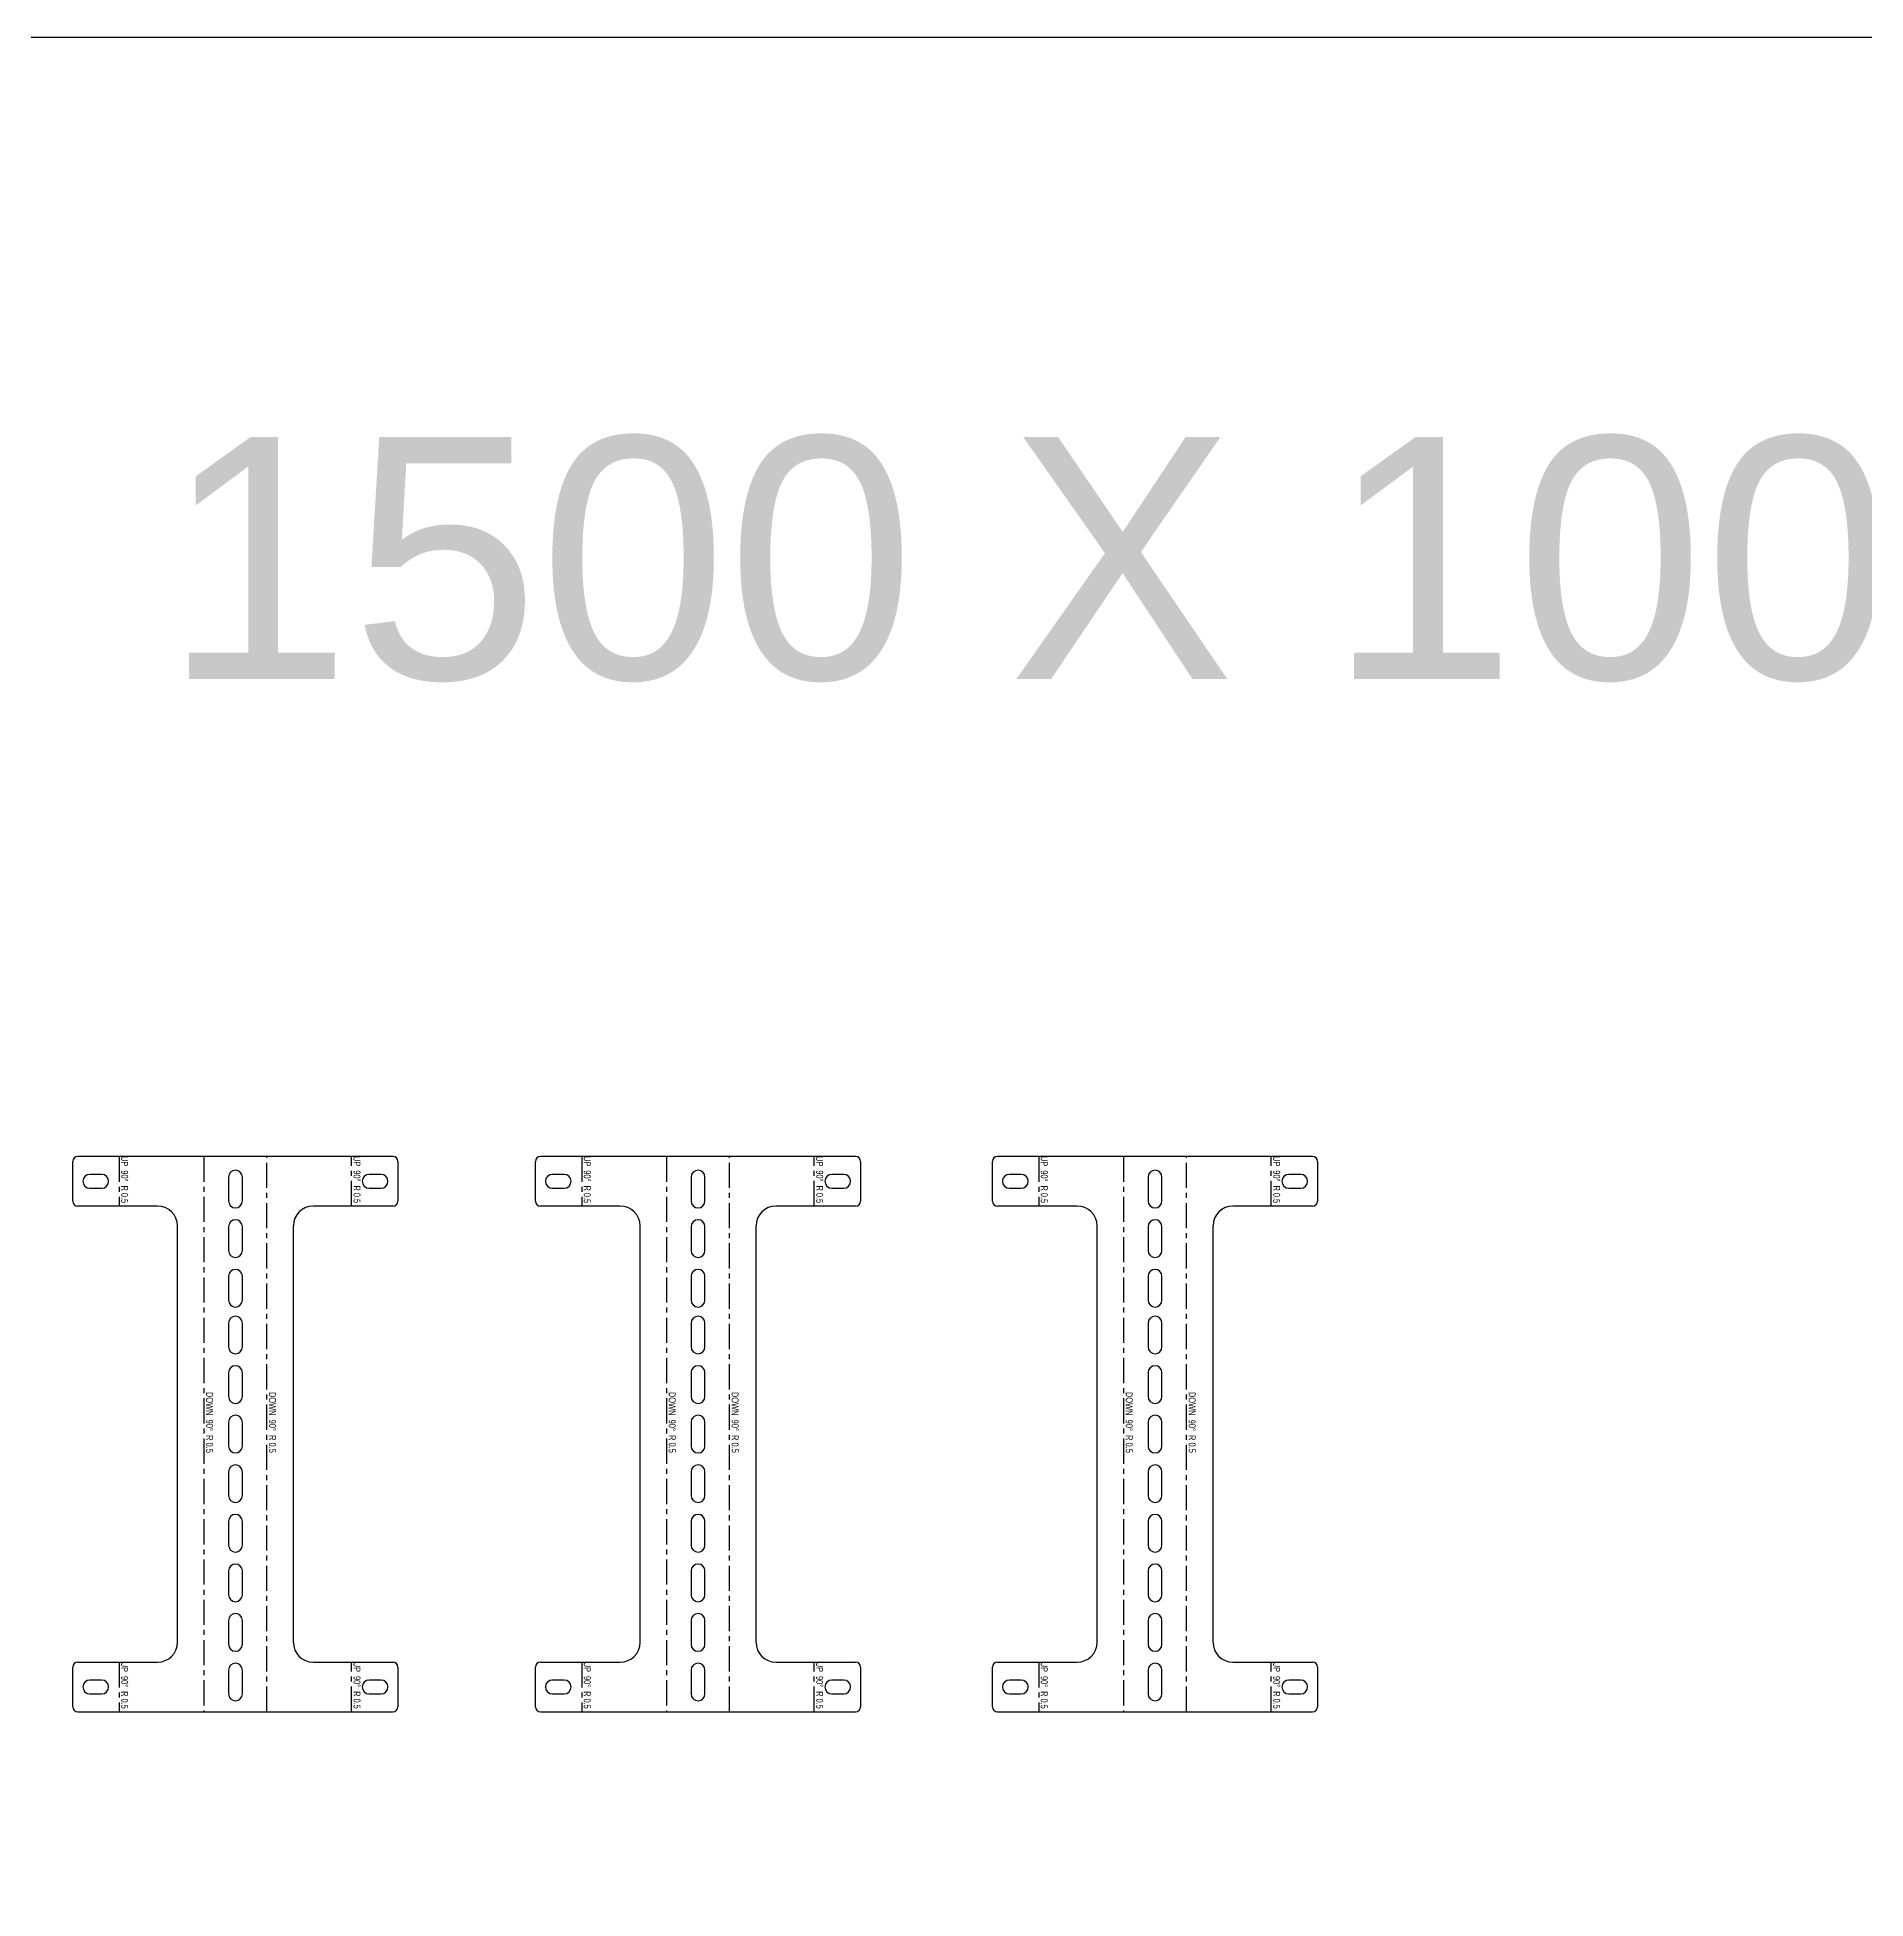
# Model space of a CAD drawing. Header units: inches. Extents: x 931 to 7871, y 712 to 4412.
# Drawn here: x 1807 to 2729, y 3473 to 4412 of the extents above; entities that cross this region are included whole.
import ezdxf

# ---------------------------------------------------------------- set-up
doc = ezdxf.new("R2010")
doc.units = ezdxf.units.IN
doc.header["$MEASUREMENT"] = 0
doc.linetypes.add('CENTERX2', pattern=[20.32, 12.7, -2.54, 2.54, -2.54])
doc.layers.add('BENDING', color=4, linetype='Continuous')
doc.layers.add('NOTE', color=2, linetype='Continuous')
doc.styles.add('SLDTEXTSTYLE0', font='TXT', dxfattribs={"width": 0.660714})
doc.styles.add('SLDTEXTSTYLE1', font='TXT', dxfattribs={"width": 0.671875})
doc.styles.get("Standard").update_dxf_attribs({"font": 'arial.ttf'})

msp = doc.modelspace()

# ---------------------------------------------------------------- linework, layer by layer
at = {"color": 7, "linetype": 'Continuous', "lineweight": 25}
for p, q in [((1824.88, 3825.02), (1824.88, 3845.02)), ((1986.29, 3847.52), (1827.38, 3847.52)), ((1988.79, 3845.02), (1988.79, 3825.02)), ((2058.18, 3825.02), (2058.18, 3845.02)), ((2219.6, 3847.52), (2060.68, 3847.52)), ((2222.1, 3845.02), (2222.1, 3825.02)), ((2288.64, 3825.02), (2288.64, 3845.02)), ((2450.05, 3847.52), (2291.14, 3847.52)), ((2452.55, 3845.02), (2452.55, 3825.02)), ((1839.38, 3838.52), (1833.38, 3838.52)), ((1833.38, 3831.52), (1839.38, 3831.52)), ((1903.34, 3837.11), (1903.34, 3825.11)), ((1910.34, 3825.11), (1910.34, 3837.11)), ((1980.29, 3838.52), (1974.29, 3838.52)), ((1974.29, 3831.52), (1980.29, 3831.52)), ((2072.68, 3838.52), (2066.68, 3838.52)), ((2066.68, 3831.52), (2072.68, 3831.52)), ((2136.64, 3837.11), (2136.64, 3825.11)), ((2143.64, 3825.11), (2143.64, 3837.11)), ((2213.6, 3838.52), (2207.6, 3838.52)), ((2207.6, 3831.52), (2213.6, 3831.52)), ((2303.14, 3838.52), (2297.14, 3838.52)), ((2297.14, 3831.52), (2303.14, 3831.52)), ((2367.1, 3837.11), (2367.1, 3825.11)), ((2374.1, 3825.11), (2374.1, 3837.11)), ((2444.05, 3838.52), (2438.05, 3838.52)), ((2438.05, 3831.52), (2444.05, 3831.52)), ((1867.61, 3822.52), (1827.38, 3822.52)), ((1986.29, 3822.52), (1946.06, 3822.52)), ((2100.91, 3822.52), (2060.68, 3822.52)), ((2219.6, 3822.52), (2179.37, 3822.52)), ((2331.37, 3822.52), (2291.14, 3822.52)), ((2450.05, 3822.52), (2409.83, 3822.52)), ((1877.61, 3602.52), (1877.61, 3812.52)), ((1903.34, 3812.11), (1903.34, 3800.11)), ((1910.34, 3800.11), (1910.34, 3812.11)), ((1936.06, 3602.52), (1936.06, 3812.52)), ((2110.91, 3602.52), (2110.91, 3812.52)), ((2136.64, 3812.11), (2136.64, 3800.11)), ((2143.64, 3800.11), (2143.64, 3812.11)), ((2169.37, 3602.52), (2169.37, 3812.52)), ((2341.37, 3602.52), (2341.37, 3812.52)), ((2367.1, 3812.11), (2367.1, 3800.11)), ((2374.1, 3800.11), (2374.1, 3812.11)), ((2399.83, 3602.52), (2399.83, 3812.52)), ((1903.34, 3787.11), (1903.34, 3775.11)), ((1910.34, 3775.11), (1910.34, 3787.11)), ((2136.64, 3787.11), (2136.64, 3775.11)), ((2143.64, 3775.11), (2143.64, 3787.11)), ((2367.1, 3787.11), (2367.1, 3775.11)), ((2374.1, 3775.11), (2374.1, 3787.11)), ((1903.34, 3763.52), (1903.34, 3751.52)), ((1910.34, 3751.52), (1910.34, 3763.52)), ((2136.64, 3763.52), (2136.64, 3751.52)), ((2143.64, 3751.52), (2143.64, 3763.52)), ((2367.1, 3763.52), (2367.1, 3751.52)), ((2374.1, 3751.52), (2374.1, 3763.52)), ((1903.34, 3738.52), (1903.34, 3726.52)), ((1910.34, 3726.52), (1910.34, 3738.52)), ((2136.64, 3738.52), (2136.64, 3726.52)), ((2143.64, 3726.52), (2143.64, 3738.52)), ((2367.1, 3738.52), (2367.1, 3726.52)), ((2374.1, 3726.52), (2374.1, 3738.52)), ((1903.34, 3713.52), (1903.34, 3701.52)), ((1910.34, 3701.52), (1910.34, 3713.52)), ((2136.64, 3713.52), (2136.64, 3701.52)), ((2143.64, 3701.52), (2143.64, 3713.52)), ((2367.1, 3713.52), (2367.1, 3701.52)), ((2374.1, 3701.52), (2374.1, 3713.52)), ((1903.34, 3688.52), (1903.34, 3676.52)), ((1910.34, 3676.52), (1910.34, 3688.52)), ((2136.64, 3688.52), (2136.64, 3676.52)), ((2143.64, 3676.52), (2143.64, 3688.52)), ((2367.1, 3688.52), (2367.1, 3676.52)), ((2374.1, 3676.52), (2374.1, 3688.52)), ((1903.34, 3663.52), (1903.34, 3651.52)), ((1910.34, 3651.52), (1910.34, 3663.52)), ((2136.64, 3663.52), (2136.64, 3651.52)), ((2143.64, 3651.52), (2143.64, 3663.52)), ((2367.1, 3663.52), (2367.1, 3651.52)), ((2374.1, 3651.52), (2374.1, 3663.52)), ((1903.34, 3638.52), (1903.34, 3626.52)), ((1910.34, 3626.52), (1910.34, 3638.52)), ((2136.64, 3638.52), (2136.64, 3626.52)), ((2143.64, 3626.52), (2143.64, 3638.52)), ((2367.1, 3638.52), (2367.1, 3626.52)), ((2374.1, 3626.52), (2374.1, 3638.52)), ((1903.34, 3613.52), (1903.34, 3601.52)), ((1910.34, 3601.52), (1910.34, 3613.52)), ((2136.64, 3613.52), (2136.64, 3601.52)), ((2143.64, 3601.52), (2143.64, 3613.52)), ((2367.1, 3613.52), (2367.1, 3601.52)), ((2374.1, 3601.52), (2374.1, 3613.52)), ((1824.88, 3570.02), (1824.88, 3590.02)), ((1827.38, 3592.52), (1867.61, 3592.52)), ((1903.34, 3588.52), (1903.34, 3576.52)), ((1910.34, 3576.52), (1910.34, 3588.52)), ((1946.06, 3592.52), (1986.29, 3592.52)), ((1988.79, 3590.02), (1988.79, 3570.02)), ((2058.18, 3570.02), (2058.18, 3590.02)), ((2060.68, 3592.52), (2100.91, 3592.52)), ((2136.64, 3588.52), (2136.64, 3576.52)), ((2143.64, 3576.52), (2143.64, 3588.52)), ((2179.37, 3592.52), (2219.6, 3592.52)), ((2222.1, 3590.02), (2222.1, 3570.02)), ((2288.64, 3570.02), (2288.64, 3590.02)), ((2291.14, 3592.52), (2331.37, 3592.52)), ((2367.1, 3588.52), (2367.1, 3576.52)), ((2374.1, 3576.52), (2374.1, 3588.52)), ((2409.83, 3592.52), (2450.05, 3592.52)), ((2452.55, 3590.02), (2452.55, 3570.02)), ((1839.38, 3583.52), (1833.38, 3583.52)), ((1980.29, 3583.52), (1974.29, 3583.52)), ((2072.68, 3583.52), (2066.68, 3583.52)), ((2213.6, 3583.52), (2207.6, 3583.52)), ((2303.14, 3583.52), (2297.14, 3583.52)), ((2444.05, 3583.52), (2438.05, 3583.52)), ((1827.38, 3567.52), (1986.29, 3567.52)), ((1833.38, 3576.52), (1839.38, 3576.52)), ((1974.29, 3576.52), (1980.29, 3576.52)), ((2060.68, 3567.52), (2219.6, 3567.52)), ((2066.68, 3576.52), (2072.68, 3576.52)), ((2207.6, 3576.52), (2213.6, 3576.52)), ((2291.14, 3567.52), (2450.05, 3567.52)), ((2297.14, 3576.52), (2303.14, 3576.52)), ((2438.05, 3576.52), (2444.05, 3576.52))]:
    msp.add_line(p, q, dxfattribs=at)
for centre, radius, start, end in [((1827.38, 3845.02), 2.5, 90, 180), ((1906.84, 3837.11), 3.5, 0, 180), ((1986.29, 3845.02), 2.5, 0, 90), ((2060.68, 3845.02), 2.5, 90, 180), ((2140.14, 3837.11), 3.5, 0, 180), ((2219.6, 3845.02), 2.5, 0, 90), ((2291.14, 3845.02), 2.5, 90, 180), ((2370.6, 3837.11), 3.5, 0, 180), ((2450.05, 3845.02), 2.5, 0, 90), ((1833.38, 3835.02), 3.5, 90, 270), ((1839.38, 3835.02), 3.5, 270, 90), ((1974.29, 3835.02), 3.5, 90, 270), ((1980.29, 3835.02), 3.5, 270, 90), ((2066.68, 3835.02), 3.5, 90, 270), ((2072.68, 3835.02), 3.5, 270, 90), ((2207.6, 3835.02), 3.5, 90, 270), ((2213.6, 3835.02), 3.5, 270, 90), ((2297.14, 3835.02), 3.5, 90, 270), ((2303.14, 3835.02), 3.5, 270, 90), ((2438.05, 3835.02), 3.5, 90, 270), ((2444.05, 3835.02), 3.5, 270, 90), ((1827.38, 3825.02), 2.5, 180, 270), ((1867.61, 3812.52), 10, 0, 90), ((1906.84, 3825.11), 3.5, 180, 0), ((1946.06, 3812.52), 10, 90, 180), ((1986.29, 3825.02), 2.5, 270, 0), ((2060.68, 3825.02), 2.5, 180, 270), ((2100.91, 3812.52), 10, 0, 90), ((2140.14, 3825.11), 3.5, 180, 0), ((2179.37, 3812.52), 10, 90, 180), ((2219.6, 3825.02), 2.5, 270, 0), ((2291.14, 3825.02), 2.5, 180, 270), ((2331.37, 3812.52), 10, 0, 90), ((2370.6, 3825.11), 3.5, 180, 0), ((2409.83, 3812.52), 10, 90, 180), ((2450.05, 3825.02), 2.5, 270, 0), ((1906.84, 3812.11), 3.5, 0, 180), ((2140.14, 3812.11), 3.5, 0, 180), ((2370.6, 3812.11), 3.5, 0, 180), ((1906.84, 3800.11), 3.5, 180, 0), ((2140.14, 3800.11), 3.5, 180, 0), ((2370.6, 3800.11), 3.5, 180, 0), ((1906.84, 3787.11), 3.5, 0, 180), ((2140.14, 3787.11), 3.5, 0, 180), ((2370.6, 3787.11), 3.5, 0, 180), ((1906.84, 3775.11), 3.5, 180, 0), ((2140.14, 3775.11), 3.5, 180, 0), ((2370.6, 3775.11), 3.5, 180, 0), ((1906.84, 3763.52), 3.5, 0, 180), ((2140.14, 3763.52), 3.5, 0, 180), ((2370.6, 3763.52), 3.5, 0, 180), ((1906.84, 3751.52), 3.5, 180, 0), ((2140.14, 3751.52), 3.5, 180, 0), ((2370.6, 3751.52), 3.5, 180, 0), ((1906.84, 3738.52), 3.5, 0, 180), ((2140.14, 3738.52), 3.5, 0, 180), ((2370.6, 3738.52), 3.5, 0, 180), ((1906.84, 3726.52), 3.5, 180, 0), ((2140.14, 3726.52), 3.5, 180, 0), ((2370.6, 3726.52), 3.5, 180, 0), ((1906.84, 3713.52), 3.5, 0, 180), ((2140.14, 3713.52), 3.5, 0, 180), ((2370.6, 3713.52), 3.5, 0, 180), ((1906.84, 3701.52), 3.5, 180, 0), ((2140.14, 3701.52), 3.5, 180, 0), ((2370.6, 3701.52), 3.5, 180, 0), ((1906.84, 3688.52), 3.5, 0, 180), ((2140.14, 3688.52), 3.5, 0, 180), ((2370.6, 3688.52), 3.5, 0, 180), ((1906.84, 3676.52), 3.5, 180, 0), ((2140.14, 3676.52), 3.5, 180, 0), ((2370.6, 3676.52), 3.5, 180, 0), ((1906.84, 3663.52), 3.5, 0, 180), ((2140.14, 3663.52), 3.5, 0, 180), ((2370.6, 3663.52), 3.5, 0, 180), ((1906.84, 3651.52), 3.5, 180, 0), ((2140.14, 3651.52), 3.5, 180, 0), ((2370.6, 3651.52), 3.5, 180, 0), ((1906.84, 3638.52), 3.5, 0, 180), ((2140.14, 3638.52), 3.5, 0, 180), ((2370.6, 3638.52), 3.5, 0, 180), ((1906.84, 3626.52), 3.5, 180, 0), ((2140.14, 3626.52), 3.5, 180, 0), ((2370.6, 3626.52), 3.5, 180, 0), ((1906.84, 3613.52), 3.5, 0, 180), ((2140.14, 3613.52), 3.5, 0, 180), ((2370.6, 3613.52), 3.5, 0, 180), ((1867.61, 3602.52), 10, 270, 0), ((1906.84, 3601.52), 3.5, 180, 0), ((1946.06, 3602.52), 10, 180, 270), ((2100.91, 3602.52), 10, 270, 0), ((2140.14, 3601.52), 3.5, 180, 0), ((2179.37, 3602.52), 10, 180, 270), ((2331.37, 3602.52), 10, 270, 0), ((2370.6, 3601.52), 3.5, 180, 0), ((2409.83, 3602.52), 10, 180, 270), ((1827.38, 3590.02), 2.5, 90, 180), ((1906.84, 3588.52), 3.5, 0, 180), ((1986.29, 3590.02), 2.5, 0, 90), ((2060.68, 3590.02), 2.5, 90, 180), ((2140.14, 3588.52), 3.5, 0, 180), ((2219.6, 3590.02), 2.5, 0, 90), ((2291.14, 3590.02), 2.5, 90, 180), ((2370.6, 3588.52), 3.5, 0, 180), ((2450.05, 3590.02), 2.5, 0, 90), ((1833.38, 3580.02), 3.5, 90, 270), ((1839.38, 3580.02), 3.5, 270, 90), ((1974.29, 3580.02), 3.5, 90, 270), ((1980.29, 3580.02), 3.5, 270, 90), ((2066.68, 3580.02), 3.5, 90, 270), ((2072.68, 3580.02), 3.5, 270, 90), ((2207.6, 3580.02), 3.5, 90, 270), ((2213.6, 3580.02), 3.5, 270, 90), ((2297.14, 3580.02), 3.5, 90, 270), ((2303.14, 3580.02), 3.5, 270, 90), ((2438.05, 3580.02), 3.5, 90, 270), ((2444.05, 3580.02), 3.5, 270, 90), ((1827.38, 3570.02), 2.5, 180, 270), ((1906.84, 3576.52), 3.5, 180, 0), ((1986.29, 3570.02), 2.5, 270, 0), ((2060.68, 3570.02), 2.5, 180, 270), ((2140.14, 3576.52), 3.5, 180, 0), ((2219.6, 3570.02), 2.5, 270, 0), ((2291.14, 3570.02), 2.5, 180, 270), ((2370.6, 3576.52), 3.5, 180, 0), ((2450.05, 3570.02), 2.5, 270, 0)]:
    msp.add_arc(centre, radius, start, end, dxfattribs=at)
at = {"layer": 'BENDING', "linetype": 'CENTERX2'}
for p, q in [((1848.24, 3847.52), (1848.24, 3822.52)), ((1890.97, 3847.52), (1890.97, 3567.52)), ((1922.7, 3567.52), (1922.7, 3847.52)), ((1965.43, 3822.52), (1965.43, 3847.52)), ((2081.55, 3847.52), (2081.55, 3822.52)), ((2124.28, 3847.52), (2124.28, 3567.52)), ((2156, 3567.52), (2156, 3847.52)), ((2198.73, 3822.52), (2198.73, 3847.52)), ((2312.01, 3847.52), (2312.01, 3822.52)), ((2354.74, 3847.52), (2354.74, 3567.52)), ((2386.46, 3567.52), (2386.46, 3847.52)), ((2429.19, 3822.52), (2429.19, 3847.52)), ((1848.24, 3592.52), (1848.24, 3567.52)), ((1965.43, 3567.52), (1965.43, 3592.52)), ((2081.55, 3592.52), (2081.55, 3567.52)), ((2198.73, 3567.52), (2198.73, 3592.52)), ((2312.01, 3592.52), (2312.01, 3567.52)), ((2429.19, 3567.52), (2429.19, 3592.52))]:
    msp.add_line(p, q, dxfattribs=at)
at = {"layer": 'NOTE'}
msp.add_lwpolyline([(931.36, 4411.95), (4517.24, 4411.95), (4517.24, 711.95), (931.36, 711.95)], close=True, dxfattribs=at)

# ---------------------------------------------------------------- texts
at = {"layer": 'BENDING', "linetype": 'CENTERX2', "char_height": 3.5, "attachment_point": 2, "rotation": 270}
for s, insert, style in [('UP  90°  R 0.5', (1852.73, 3835.87), 'SLDTEXTSTYLE0'), ('UP  90°  R 0.5', (1969.91, 3835.87), 'SLDTEXTSTYLE0'), ('UP  90°  R 0.5', (2086.03, 3835.87), 'SLDTEXTSTYLE0'), ('UP  90°  R 0.5', (2203.22, 3835.87), 'SLDTEXTSTYLE0'), ('UP  90°  R 0.5', (2316.49, 3835.87), 'SLDTEXTSTYLE0'), ('UP  90°  R 0.5', (2433.68, 3835.87), 'SLDTEXTSTYLE0'), ('DOWN  90°  R 0.5', (1895.57, 3713.43), 'SLDTEXTSTYLE1'), ('DOWN  90°  R 0.5', (1927.3, 3713.43), 'SLDTEXTSTYLE1'), ('DOWN  90°  R 0.5', (2128.88, 3713.43), 'SLDTEXTSTYLE1'), ('DOWN  90°  R 0.5', (2160.6, 3713.43), 'SLDTEXTSTYLE1'), ('DOWN  90°  R 0.5', (2359.33, 3713.43), 'SLDTEXTSTYLE1'), ('DOWN  90°  R 0.5', (2391.06, 3713.43), 'SLDTEXTSTYLE1'), ('UP  90°  R 0.5', (1852.73, 3580.87), 'SLDTEXTSTYLE0'), ('UP  90°  R 0.5', (1969.91, 3580.87), 'SLDTEXTSTYLE0'), ('UP  90°  R 0.5', (2086.03, 3580.87), 'SLDTEXTSTYLE0'), ('UP  90°  R 0.5', (2203.22, 3580.87), 'SLDTEXTSTYLE0'), ('UP  90°  R 0.5', (2316.49, 3580.87), 'SLDTEXTSTYLE0'), ('UP  90°  R 0.5', (2433.68, 3580.87), 'SLDTEXTSTYLE0')]:
    msp.add_mtext(s, dxfattribs=dict(at, insert=insert, style=style))
at = {"layer": 'NOTE', "insert": (1870.44, 4210.37), "char_height": 122, "attachment_point": 1}
msp.add_mtext_dynamic_manual_height_columns('1500 X 1000 X 200', width=1515.1921, gutter_width=17.5, heights=[0], dxfattribs=at)

doc.saveas('drawing.dxf')
